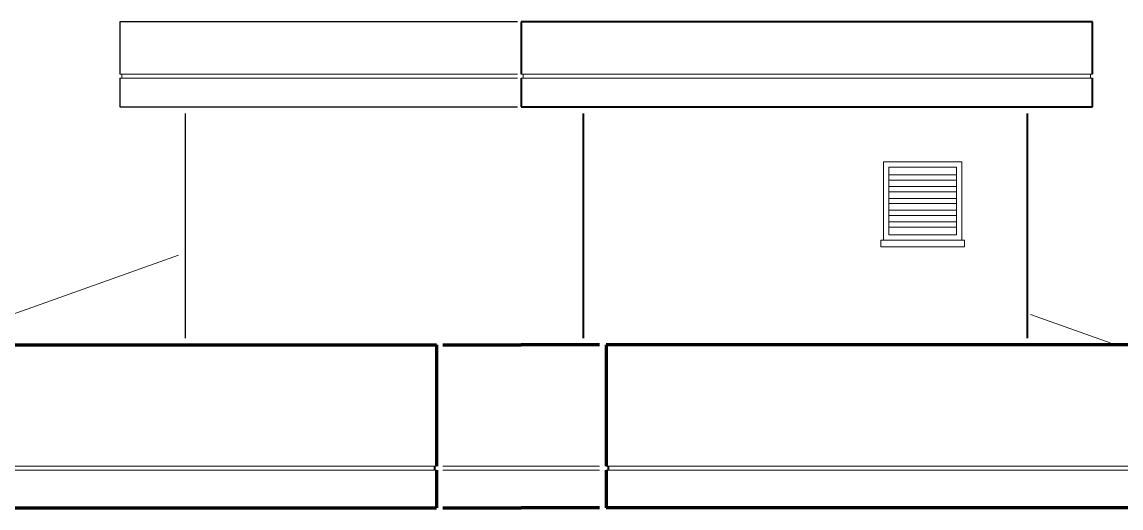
# Model space of a CAD drawing. Header units: millimetres. Extents: x 2016.56 to 2021.8, y 13721.83 to 13722.48.
# Drawn here: x 2021.0101 to 2021.1785, y 13722.3985 to 13722.4729 of the extents above; entities that cross this region are included whole.
import ezdxf

# ---------------------------------------------------------------- set-up
doc = ezdxf.new("R2010")
doc.units = ezdxf.units.MM
doc.layers.get('0').update_dxf_attribs({"lineweight": 20})
for name, color, linetype, lineweight in [('0.3', 150, 'Continuous', 30), ('0.8', 6, 'Continuous', 80), ('1.2', 120, 'Continuous', 120), ('DUVAR', 4, 'Continuous', 40), ('PENCERE', 3, 'Continuous', 13)]:
    doc.layers.add(name, color=color, linetype=linetype, lineweight=lineweight)

msp = doc.modelspace()

# ---------------------------------------------------------------- linework, layer by layer
for p, q in [((2021.0254, 13722.46494), (2021.0254, 13722.46434)), ((2021.0869, 13722.46494), (2021.0869, 13722.46434)), ((2021.1738, 13722.46494), (2021.1738, 13722.46434)), ((2021.1421, 13722.45154), (2021.1421, 13722.43954)), ((2021.1541, 13722.45154), (2021.1421, 13722.45154)), ((2021.1541, 13722.45154), (2021.1541, 13722.43954)), ((2021.1417, 13722.43954), (2021.1417, 13722.43854)), ((2021.1545, 13722.43954), (2021.1417, 13722.43954)), ((2021.1545, 13722.43854), (2021.1417, 13722.43854)), ((2021.1545, 13722.43954), (2021.1545, 13722.43854)), ((2021.03407, 13722.43724), (2020.9969, 13722.424)), ((2021.16464, 13722.42815), (2021.1768, 13722.42382)), ((2020.9436, 13722.40494), (2021.0736, 13722.40494)), ((2021.2296, 13722.40494), (2021.0996, 13722.40494)), ((2020.9436, 13722.40434), (2021.0736, 13722.40434)), ((2021.2296, 13722.40434), (2021.0996, 13722.40434))]:
    msp.add_line(p, q)
at = {"layer": '0.3'}
for p, q in [((2021.0251, 13722.47294), (2021.0251, 13722.46494)), ((2021.086, 13722.47294), (2021.0251, 13722.47294)), ((2021.0251, 13722.46434), (2021.0251, 13722.45994)), ((2021.0251, 13722.45994), (2021.086, 13722.45994)), ((2021.0351, 13722.45894), (2021.0351, 13722.42454))]:
    msp.add_line(p, q, dxfattribs=at)
at = {"layer": '0.8'}
for p, q in [((2021.0746, 13722.42354), (2021.0866, 13722.42354)), ((2021.0986, 13722.42354), (2021.0866, 13722.42354)), ((2021.0746, 13722.39854), (2021.0866, 13722.39854)), ((2021.0986, 13722.39854), (2021.0866, 13722.39854))]:
    msp.add_line(p, q, dxfattribs=at)
at = {"layer": '1.2'}
for p, q in [((2020.9436, 13722.42354), (2021.0736, 13722.42354)), ((2021.0736, 13722.42354), (2021.0736, 13722.40494)), ((2021.2296, 13722.42354), (2021.0996, 13722.42354)), ((2021.0996, 13722.42354), (2021.0996, 13722.40494)), ((2021.0736, 13722.40434), (2021.0736, 13722.39854)), ((2021.0996, 13722.40434), (2021.0996, 13722.39854)), ((2020.9436, 13722.39854), (2021.0736, 13722.39854)), ((2021.2296, 13722.39854), (2021.0996, 13722.39854))]:
    msp.add_line(p, q, dxfattribs=at)
at = {"layer": 'DUVAR'}
for p, q in [((2021.1741, 13722.47294), (2021.0866, 13722.47294)), ((2021.0866, 13722.47294), (2021.0866, 13722.46494)), ((2021.1741, 13722.46494), (2021.1741, 13722.47294)), ((2021.0866, 13722.46434), (2021.0866, 13722.45994)), ((2021.1741, 13722.45994), (2021.1741, 13722.46434)), ((2021.0866, 13722.45994), (2021.1741, 13722.45994)), ((2021.0961, 13722.45894), (2021.0961, 13722.42454)), ((2021.1641, 13722.45894), (2021.1641, 13722.42454)), ((2021.0733, 13722.40494), (2021.0733, 13722.40434)), ((2021.0999, 13722.40494), (2021.0999, 13722.40434))]:
    msp.add_line(p, q, dxfattribs=at)
at = {"layer": 'PENCERE'}
for p, q in [((2021.0251, 13722.46494), (2021.086, 13722.46494)), ((2021.0251, 13722.46434), (2021.086, 13722.46434)), ((2021.0866, 13722.46494), (2021.1741, 13722.46494)), ((2021.0866, 13722.46434), (2021.1741, 13722.46434)), ((2021.1429, 13722.45074), (2021.1429, 13722.44034)), ((2021.1429, 13722.45074), (2021.1533, 13722.45074)), ((2021.1533, 13722.45074), (2021.1533, 13722.44034)), ((2021.1429, 13722.44954), (2021.1533, 13722.44954)), ((2021.1429, 13722.44874), (2021.1533, 13722.44874)), ((2021.1429, 13722.44774), (2021.1533, 13722.44774)), ((2021.1429, 13722.44694), (2021.1533, 13722.44694)), ((2021.1429, 13722.44594), (2021.1533, 13722.44594)), ((2021.1429, 13722.44514), (2021.1533, 13722.44514)), ((2021.1429, 13722.44414), (2021.1533, 13722.44414)), ((2021.1429, 13722.44334), (2021.1533, 13722.44334)), ((2021.1429, 13722.44234), (2021.1533, 13722.44234)), ((2021.1429, 13722.44154), (2021.1533, 13722.44154)), ((2021.1429, 13722.44034), (2021.1533, 13722.44034)), ((2021.0746, 13722.40494), (2021.0866, 13722.40494)), ((2021.0986, 13722.40494), (2021.0866, 13722.40494)), ((2021.0746, 13722.40434), (2021.0866, 13722.40434)), ((2021.0986, 13722.40434), (2021.0866, 13722.40434))]:
    msp.add_line(p, q, dxfattribs=at)

doc.saveas('drawing.dxf')
